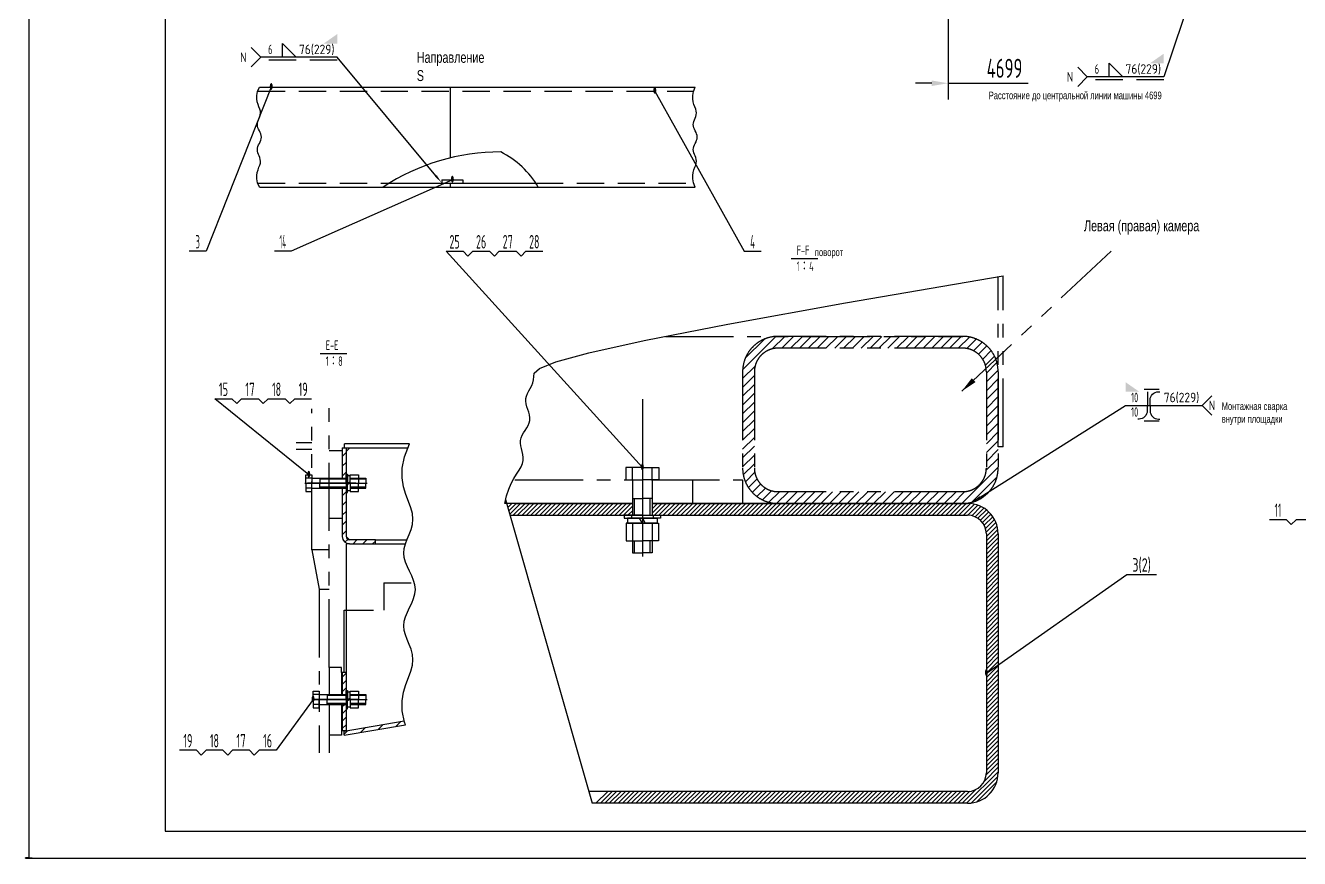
# Model space of a CAD drawing. Header units: millimetres. Extents: x -30 to 21000, y -299 to 14850.
# Drawn here: x -30 to 11638, y -2 to 7626 of the extents above; entities that cross this region are included whole.
import ezdxf
from ezdxf.enums import TextEntityAlignment as Align

# ---------------------------------------------------------------- set-up
doc = ezdxf.new("R2010")
doc.units = ezdxf.units.MM
doc.header["$LTSCALE"] = 500
for name, pattern in [('F', [0.75, 0.5, -0.25]), ('G', [2, 1.25, -0.25, 0.25, -0.25]), ('K', [2.5, 1.25, -0.25, 0.25, -0.25, 0.25, -0.25])]:
    doc.linetypes.add(name, pattern=pattern)
for name, color, linetype in [('01', 7, 'Continuous'), ('02', 1, 'Continuous'), ('04', 2, 'F'), ('05', 4, 'G'), ('07', 6, 'K'), ('08', 1, 'Continuous'), ('10', 1, 'Continuous'), ('11', 3, 'Continuous'), ('13', 3, 'Continuous')]:
    doc.layers.add(name, color=color, linetype=linetype)
doc.styles.get("Standard").update_dxf_attribs({"font": 'isocp', "width": 0.707, "bigfont": 'intecad.shx'})
doc.dimstyles.new('INTE', dxfattribs={"dimscale": 50, "dimtxt": 3.5, "dimasz": 3, "dimexe": 3, "dimexo": 0, "dimgap": 1, "dimtad": 1, "dimdec": 3, "dimdsep": 46, "dimtxsty": 'Standard', "dimcen": 0, "dimclrd": 1, "dimclre": 1, "dimclrt": 3, "dimaunit": 1, "dimadec": 0, "dimazin": 0, "dimtfac": 1, "dimtmove": 0, "dimatfit": 0, "dimfxl": 1, "dimarcsym": 0})
doc.dimstyles.new('inte_lin_lin4', dxfattribs={"dimscale": 50, "dimtxt": 3.5, "dimasz": 3, "dimexe": 3, "dimexo": 0, "dimgap": 1, "dimtad": 1, "dimtih": 1, "dimdec": 3, "dimdsep": 46, "dimtxsty": 'Standard', "dimblk2": 'inte_dim_blk', "dimsah": 1, "dimcen": 0, "dimse2": 1, "dimclrd": 1, "dimclre": 1, "dimclrt": 3, "dimaunit": 1, "dimadec": 0, "dimazin": 0, "dimtfac": 1, "dimtmove": 0, "dimatfit": 3, "dimfxl": 1, "dimarcsym": 0})

# ---------------------------------------------------------------- blocks, each defined once
blk = doc.blocks.new('inte_dim_blk')
at = {"layer": '08', "color": 1}
blk.add_line((0, 0), (-3, 0), dxfattribs=at)
blk = doc.blocks.new('*D12')
at = {"layer": '08', "color": 1, "lineweight": -2}
for p, q in [((8420, 8224), (8420, 6947)), ((8270, 7097), (8120, 7097)), ((8570, 7097), (9151, 7097))]:
    blk.add_line(p, q, dxfattribs=at)
at = {"layer": '08', "color": 1}
blk.add_solid([(8270, 7122), (8270, 7072), (8420, 7097)], dxfattribs=at)
at = {"layer": 'Defpoints', "color": 0}
for p in [(8420, 8224), (8420, 7097), (8420, 6123)]:
    blk.add_point(p, dxfattribs=at)
at = {"layer": '08', "color": 1, "lineweight": -2, "xscale": 150, "yscale": 150, "zscale": 150, "rotation": 180}
blk.add_blockref('inte_dim_blk', (8420, 7097), dxfattribs=at)
at = {"layer": '08', "color": 3, "insert": (8936, 7234), "char_height": 175, "attachment_point": 5}
blk.add_mtext('4699', dxfattribs=at)
blk = doc.blocks.new('*U16')
at = {"layer": '01'}
for p, q in [((-22.8, 7.5), (-22.8, 0)), ((0, 7.5), (-22.8, 7.5)), ((-22.8, 0), (0, 0)), ((0, 0), (-4.3, 7.5)), ((0, 7.5), (4.3, 0)), ((0, 7.5), (22.8, 7.5)), ((22.8, 0), (0, 0)), ((22.8, 7.5), (22.8, 0))]:
    blk.add_line(p, q, dxfattribs=at)
at = {"layer": '05'}
blk.add_line((0, 9.6), (0, -2.1), dxfattribs=at)
blk = doc.blocks.new('*U17')
at = {"layer": '10'}
h = blk.add_hatch(dxfattribs=at)
h.set_pattern_fill('U', color=256, angle=45, style=0, pattern_type=0)
h.set_pattern_definition([(45, (0, 0), (-0.707107, 0.707107), [])])
h.paths.add_polyline_path([(-30, 0), (-11, 0), (-11, 4), (-30, 4)])
h.paths.add_polyline_path([(30, 4), (11, 4), (11, 0), (30, 0)])
at = {"layer": '01'}
for p, q in [((-30, 4), (-30, 0)), ((0, 4), (-30, 4)), ((-30, 0), (0, 0)), ((-11, 4), (-11, 0)), ((0, 4), (30, 4)), ((30, 0), (0, 0)), ((11, 4), (11, 0)), ((30, 4), (30, 0))]:
    blk.add_line(p, q, dxfattribs=at)
at = {"layer": '05'}
blk.add_line((0, 6), (0, -2), dxfattribs=at)
blk = doc.blocks.new('*U50')
at = {"layer": '01'}
for points in [[(25, 292), (25, 5)], [(25, 5), (415, 5)]]:
    blk.add_lwpolyline(points, dxfattribs=at)
at = {"layer": '02'}
for points in [[(0, 297), (0, 0)], [(0, 0), (420, 0)]]:
    blk.add_lwpolyline(points, dxfattribs=at)

msp = doc.modelspace()

# ---------------------------------------------------------------- hatches: boundary and pattern name
at = {"layer": '02', "linetype": 'Continuous'}
h = msp.add_hatch(dxfattribs=at)
h.set_pattern_fill('ANSI31', color=1, scale=18, style=0)
h.set_pattern_definition([(45, (-267102.063, 42970.26), (-40.411153, 40.411153), [])])
h.paths.add_polyline_path([(6861.4517, 4779.3434, 0.4142135624), (6537.4517, 4455.3434), (6537.4517, 3573.3434, 0.4142135624), (6861.4517, 3249.3434), (8553.4517, 3249.3434, 0.4142135624), (8877.4517, 3573.3434), (8877.4517, 4455.3434, 0.4142135624), (8553.4517, 4779.3434)])
h.paths.add_polyline_path([(8553.4517, 4671.3434, -0.4142135624), (8769.4517, 4455.3434), (8769.4517, 3573.3434, -0.4142135624), (8553.4517, 3357.3434), (6861.4517, 3357.3434, -0.4142135624), (6645.4517, 3573.3434), (6645.4517, 4455.3434, -0.4142135624), (6861.4517, 4671.3434)], flags=16)
h = msp.add_hatch(dxfattribs=at)
h.set_pattern_fill('ANSI31', color=1, scale=20, style=0)
h.paths.add_polyline_path([(2871.4489, 3479.6108), (2907.4489, 3479.6108), (2907.4489, 3518.6108), (2907.4489, 3758.8528), (2871.4489, 3758.8528)])
h.paths.add_polyline_path([(2907.4489, 3389.6108), (2871.4489, 3389.6108), (2871.4489, 2945.8528, 0.4142135624), (2937.4489, 2879.8528), (3174.4489, 2879.8528), (3174.4489, 2915.8528), (2937.4489, 2915.8528, -0.4142135624), (2907.4489, 2945.8528)])
h = msp.add_hatch(dxfattribs=at)
h.set_pattern_fill('ANSI31', color=1, scale=9, style=0)
h.set_pattern_definition([(45, (-267102.063, 42970.258), (-20.2055763, 20.2055763), [])])
h.paths.add_polyline_path([(5529.4517, 3141.3434), (5529.4517, 3249.3434), (4377.0599, 3249.3434), (4407.8818, 3141.3434)])
h = msp.add_hatch(dxfattribs=at)
h.set_pattern_fill('ANSI31', color=1, scale=15, style=0)
h.paths.add_polyline_path([(2907.4489, 1701.3456), (2871.4489, 1701.3456), (2871.4489, 1498.7605), (2907.4489, 1498.7605), (2907.4489, 1537.7605)])
h.paths.add_polyline_path([(2871.4489, 1168.7024), (2907.4489, 1168.7024), (2907.4489, 1408.7605), (2871.4489, 1408.7605)])
h = msp.add_hatch(dxfattribs=at)
h.set_pattern_fill('ANSI31', color=1, scale=30, style=0)
h.paths.add_polyline_path([(2889.4489, 1165.6892), (2889.4489, 1129.1883), (3450.8961, 1223.1737), (3441.7434, 1246.6029), (3439.4575, 1257.7598)])

# ---------------------------------------------------------------- linework, layer by layer
for p, q in [((2889.4489, 1701.3456), (2889.4489, 2272.1883)), ((2889.4489, 1129.1883), (3450.8961, 1223.1737)), ((2889.4489, 1129.1883), (2889.4489, 1165.6892))]:
    msp.add_line(p, q)
at = {"layer": '01', "color": 7, "linetype": 'Continuous'}
for p, q in [((2111.9151, 7061.4796), (6104.057, 7061.4796)), ((3859.097, 7061.4796), (3859.097, 6413.0657)), ((3784.097, 6212.4796), (3974.597, 6212.4796)), ((3784.097, 6212.4796), (3784.097, 6182.4796)), ((3974.597, 6212.4796), (3974.597, 6182.4796)), ((2111.9151, 6146.4796), (6104.057, 6146.4796)), ((3302.2105, 6182.4796), (4643.3256, 6182.4796)), ((3859.097, 6182.4796), (3859.097, 6146.4796)), ((2871.4489, 3758.8528), (2871.4489, 3479.6108)), ((2892.4489, 3758.8528), (2892.4489, 3794.8528)), ((2907.4489, 3758.8528), (2907.4489, 2945.8528)), ((2871.4489, 3389.6108), (2871.4489, 2945.8528)), ((5529.4517, 3249.3434), (4359.2546, 3249.3434)), ((3174.4489, 2915.8528), (2937.4489, 2915.8528)), ((2937.4489, 2879.8528), (3174.4489, 2879.8528)), ((3174.4489, 2879.8528), (3174.4489, 2915.8528)), ((2889.4489, 2272.1883), (2907.4489, 2272.1883)), ((2907.4489, 1701.3456), (2863.9489, 1701.3456)), ((2863.9489, 1701.3456), (2863.9489, 1498.7605)), ((2871.4489, 1701.3456), (2871.4489, 1498.7605)), ((2863.9489, 1453.7605), (2863.9489, 1453.7124)), ((2863.9489, 1408.7605), (2863.9489, 1168.7024)), ((2871.4489, 1453.7605), (2871.4489, 1453.7107)), ((2871.4489, 1408.7605), (2871.4489, 1168.7024)), ((2889.4489, 1165.6892), (3439.4575, 1257.7598))]:
    msp.add_line(p, q, dxfattribs=at)
at = {"layer": '01'}
for p, q in [((10352.1645, 4292.339), (10214.6645, 4292.339)), ((10244.6645, 4272.339), (10244.6645, 4147.339)), ((10352.1645, 4002.339), (10214.6645, 4002.339)), ((2871.4489, 3758.8528), (3473.5481, 3758.8528)), ((3487.6116, 3794.8528), (2892.4489, 3794.8528)), ((2907.4489, 3725.6447), (2939.019, 3758.8528)), ((2536.3489, 3510.8858), (2592.4489, 3510.8858)), ((2536.3489, 3434.6108), (2536.3489, 3510.8858)), ((2592.4489, 3510.8858), (2592.4489, 3434.6108)), ((2907.4489, 3518.6108), (2919.4489, 3518.6108)), ((2907.4489, 3434.6108), (2907.4489, 3518.6108)), ((2919.4489, 3518.6108), (2919.4489, 3434.6108)), ((2941.9489, 3434.6108), (2941.9489, 3510.8858)), ((2941.9489, 3510.8858), (3018.7489, 3510.8858)), ((3018.7489, 3510.8858), (3018.7489, 3434.6108)), ((5468.5667, 3577.8434), (5468.5667, 3465.3434)), ((5619.4517, 3577.8434), (5468.5667, 3577.8434)), ((5529.4517, 3465.3434), (5529.4517, 3577.8434)), ((5619.4517, 3577.8434), (5770.3367, 3577.8434)), ((5709.4517, 3465.3434), (5709.4517, 3577.8434)), ((5770.3367, 3577.8434), (5770.3367, 3465.3434)), ((2592.4489, 3479.6108), (2536.3489, 3479.6108)), ((2536.3489, 3434.6108), (2536.3489, 3358.3358)), ((2592.4489, 3389.6108), (2536.3489, 3389.6108)), ((2592.4489, 3479.6108), (2907.4489, 3479.6108)), ((2592.4489, 3358.3358), (2592.4489, 3434.6108)), ((2592.4489, 3389.6108), (2907.4489, 3389.6108)), ((2664.4489, 3479.6108), (2664.4489, 3434.6108)), ((2664.4489, 3389.6108), (2664.4489, 3434.6108)), ((2907.4489, 3484.1108), (2919.4489, 3484.1108)), ((2907.4489, 3434.6108), (2907.4489, 3350.6108)), ((2907.4489, 3385.1108), (2919.4489, 3385.1108)), ((2919.4489, 3350.6108), (2919.4489, 3434.6108)), ((2941.9489, 3479.6108), (3018.7489, 3479.6108)), ((2941.9489, 3434.6108), (2941.9489, 3358.3358)), ((2941.9489, 3389.6108), (3018.7489, 3389.6108)), ((2941.9489, 3389.6108), (3087.9124, 3389.6108)), ((3018.7489, 3479.6108), (3087.9124, 3479.6108)), ((3018.7489, 3358.3358), (3018.7489, 3434.6108)), ((3087.9124, 3479.6108), (3087.9124, 3434.6108)), ((3087.9124, 3389.6108), (3087.9124, 3434.6108)), ((5468.5667, 3465.3434), (5619.4517, 3465.3434)), ((5529.4517, 3465.3434), (5529.4517, 3141.3434)), ((5770.3367, 3465.3434), (5619.4517, 3465.3434)), ((5709.4517, 3465.3434), (5709.4517, 3141.3434)), ((2536.3489, 3358.3358), (2592.4489, 3358.3358)), ((2907.4489, 3350.6108), (2919.4489, 3350.6108)), ((2941.9489, 3358.3358), (3018.7489, 3358.3358)), ((5529.4517, 3294.3434), (5619.4517, 3294.3434)), ((5709.4517, 3294.3434), (5619.4517, 3294.3434)), ((8598.4517, 3249.3434), (5709.4517, 3249.3434)), ((5709.4517, 3249.3434), (8598.4517, 3249.3434)), ((4407.8818, 3141.3434), (8598.4517, 3141.3434)), ((5452.9517, 3141.3434), (5452.9517, 3114.3434)), ((5619.4517, 3141.3434), (5452.9517, 3141.3434)), ((5452.9517, 3114.3434), (5619.4517, 3114.3434)), ((5619.4517, 3069.3434), (5471.1767, 3069.3434)), ((5471.1767, 3069.3434), (5471.1767, 2907.3434)), ((5483.5517, 3114.3434), (5483.5517, 3069.3434)), ((5619.4517, 3114.3434), (5483.5517, 3114.3434)), ((5483.5517, 3069.3434), (5619.4517, 3069.3434)), ((5520.4517, 3141.3434), (5520.4517, 3114.3434)), ((5529.4517, 3069.3434), (5529.4517, 2796.5222)), ((5529.4517, 3069.3434), (5529.4517, 2907.3434)), ((5619.4517, 3069.3434), (5593.4709, 3114.3434)), ((5619.4517, 3141.3434), (5785.9517, 3141.3434)), ((5785.9517, 3114.3434), (5619.4517, 3114.3434)), ((5619.4517, 3114.3434), (5645.4324, 3069.3434)), ((5619.4517, 3114.3434), (5755.3517, 3114.3434)), ((5755.3517, 3069.3434), (5619.4517, 3069.3434)), ((5619.4517, 3069.3434), (5767.7267, 3069.3434)), ((5709.4517, 3069.3434), (5709.4517, 2796.5222)), ((5709.4517, 3069.3434), (5709.4517, 2907.3434)), ((5718.4517, 3141.3434), (5718.4517, 3114.3434)), ((5755.3517, 3114.3434), (5755.3517, 3069.3434)), ((5767.7267, 3069.3434), (5767.7267, 2907.3434)), ((5785.9517, 3141.3434), (5785.9517, 3114.3434)), ((2937.4489, 2915.8528), (2907.4489, 2945.8528)), ((8769.4517, 2970.3434), (8769.4517, 783.3434)), ((8877.4517, 2970.3434), (8877.4517, 783.3434)), ((2907.4489, 2879.8528), (2907.4489, 1168.7024)), ((2937.4489, 2879.8528), (2907.4489, 2879.8528)), ((3174.4489, 2915.8528), (3464.4463, 2915.8528)), ((3174.4489, 2879.8528), (3450.877, 2879.8528)), ((5471.1767, 2907.3434), (5619.4517, 2907.3434)), ((5767.7267, 2907.3434), (5619.4517, 2907.3434)), ((5529.4517, 2796.5222), (5619.4517, 2796.5222)), ((5709.4517, 2796.5222), (5619.4517, 2796.5222)), ((2603.8489, 1453.7605), (2603.8489, 1530.0355)), ((2603.8489, 1530.0355), (2659.9489, 1530.0355)), ((2659.9489, 1530.0355), (2659.9489, 1453.7605)), ((2907.4489, 1537.7605), (2919.4489, 1537.7605)), ((2907.4489, 1453.7605), (2907.4489, 1537.7605)), ((2919.4489, 1537.7605), (2919.4489, 1453.7605)), ((2941.9489, 1530.0355), (3018.7489, 1530.0355)), ((2941.9489, 1453.7605), (2941.9489, 1530.0355)), ((3018.7489, 1530.0355), (3018.7489, 1453.7605)), ((2659.9489, 1498.7605), (2603.8489, 1498.7605)), ((2603.8489, 1453.7605), (2603.8489, 1377.4855)), ((2659.9489, 1408.7605), (2603.8489, 1408.7605)), ((2659.9489, 1498.7605), (2907.4489, 1498.7605)), ((2659.9489, 1377.4855), (2659.9489, 1453.7605)), ((2659.9489, 1408.7605), (2907.4489, 1408.7605)), ((2731.9489, 1498.7605), (2731.9489, 1453.7605)), ((2731.9489, 1408.7605), (2731.9489, 1453.7605)), ((2907.4489, 1503.2605), (2919.4489, 1503.2605)), ((2907.4489, 1453.7605), (2907.4489, 1369.7605)), ((2907.4489, 1404.2605), (2919.4489, 1404.2605)), ((2919.4489, 1369.7605), (2919.4489, 1453.7605)), ((2941.9489, 1498.7605), (3018.7489, 1498.7605)), ((2941.9489, 1453.7605), (2941.9489, 1377.4855)), ((2941.9489, 1408.7605), (3087.9124, 1408.7605)), ((2941.9489, 1408.7605), (3018.7489, 1408.7605)), ((3018.7489, 1498.7605), (3087.9124, 1498.7605)), ((3018.7489, 1377.4855), (3018.7489, 1453.7605)), ((3087.9124, 1498.7605), (3087.9124, 1453.7605)), ((3087.9124, 1408.7605), (3087.9124, 1453.7605)), ((2603.8489, 1377.4855), (2659.9489, 1377.4855)), ((2907.4489, 1369.7605), (2919.4489, 1369.7605)), ((2941.9489, 1377.4855), (3018.7489, 1377.4855)), ((2907.4489, 1168.7024), (2863.9489, 1168.7024)), ((8598.4517, 612.3434), (5129.6297, 612.3434)), ((8766.6934, 560.7772), (8821.0179, 615.1017)), ((8598.4517, 504.3434), (5160.4517, 504.3434))]:
    msp.add_line(p, q, dxfattribs=at)
for points in [[(2324.6559, 7459.7714), (2449.6559, 7334.7714), (2324.6559, 7334.7714)], [(9894.268, 7280.4755), (10019.268, 7155.4755), (9894.268, 7155.4755)]]:
    msp.add_lwpolyline(points, close=True, dxfattribs=at)
for points in [[(10269.6645, 4147.339), (10269.6645, 4197.339, -0.4142135624), (10344.6645, 4272.339), (10357.1645, 4272.339)], [(10242.8971, 4147.339), (10242.8971, 4097.339, -0.4142135624), (10167.8971, 4022.339), (10155.3971, 4022.339)], [(10269.6645, 4147.339), (10269.6645, 4097.339, 0.4142135624), (10344.6645, 4022.339), (10357.1645, 4022.339)]]:
    msp.add_lwpolyline(points, format="xyb", dxfattribs=at)
for centre, radius, start, end in [((8598.4517, 2970.3434), 279, 0, 90), ((8598.4517, 2970.3434), 171, 0, 90), ((8598.4517, 783.3434), 171, 270, 0), ((8598.4517, 783.3434), 279, 270, 0)]:
    msp.add_arc(centre, radius, start, end, dxfattribs=at)
at = {"layer": '01', "color": 7, "linetype": 'Continuous'}
for radius in [66, 30]:
    msp.add_arc((2937.4489, 2945.8528), radius, 180, 270, dxfattribs=at)
at = {"layer": '01'}
for points in [[(2824.6559, 7547.2714), (2699.6559, 7459.7714), (2824.6559, 7334.7714), (2824.6559, 7459.7714)], [(10394.268, 7367.9755), (10269.268, 7280.4755), (10394.268, 7155.4755), (10394.268, 7280.4755)], [(10044.6645, 4359.839), (10169.6645, 4272.339), (10044.6645, 4147.339), (10044.6645, 4272.339)]]:
    msp.add_solid(points, dxfattribs=at)
at = {"layer": '02'}
for p, q in [((2220.565, 7061.4796), (1625.0035, 5558.7848)), ((5733.1975, 7025.4796), (6551.2318, 5558.7848)), ((3879.347, 6212.4796), (2404.2883, 5558.7848)), ((1625.0035, 5558.7848), (1470.0035, 5558.7848)), ((2404.2883, 5558.7848), (2249.2883, 5558.7848)), ((5619.4517, 3577.8434), (3822.1244, 5558.7848)), ((3822.1244, 5558.7848), (3977.1244, 5558.7848)), ((3977.1244, 5558.7848), (4021.3185, 5514.5906)), ((4021.3185, 5514.5906), (4065.5127, 5558.7848)), ((4065.5127, 5558.7848), (4220.5127, 5558.7848)), ((4220.5127, 5558.7848), (4264.7069, 5514.5906)), ((4264.7069, 5514.5906), (4308.9011, 5558.7848)), ((4308.9011, 5558.7848), (4463.9011, 5558.7848)), ((4463.9011, 5558.7848), (4508.0952, 5514.5906)), ((4508.0952, 5514.5906), (4552.2894, 5558.7848)), ((4552.2894, 5558.7848), (4707.2894, 5558.7848)), ((6551.2318, 5558.7848), (6706.2318, 5558.7848)), ((6983.242, 5490.9359), (7227.1804, 5490.9359)), ((2670.0828, 4622.2505), (2914.0213, 4622.2505)), ((2564.3989, 3510.8858), (1705.223, 4208.0046)), ((1705.223, 4208.0046), (1860.223, 4208.0046)), ((1860.223, 4208.0046), (1904.4172, 4163.8104)), ((1904.4172, 4163.8104), (1948.6114, 4208.0046)), ((1948.6114, 4208.0046), (2103.6114, 4208.0046)), ((2103.6114, 4208.0046), (2147.8056, 4163.8104)), ((2147.8056, 4163.8104), (2191.9997, 4208.0046)), ((2191.9997, 4208.0046), (2346.9997, 4208.0046)), ((2346.9997, 4208.0046), (2391.1939, 4163.8104)), ((2391.1939, 4163.8104), (2435.3881, 4208.0046)), ((2435.3881, 4208.0046), (2590.3881, 4208.0046)), ((2907.4489, 3470.6108), (2664.4489, 3470.6108)), ((2907.4489, 3398.6108), (2664.4489, 3398.6108)), ((3087.9124, 3470.6108), (2941.9489, 3470.6108)), ((3087.9124, 3398.6108), (2941.9489, 3398.6108)), ((4366.9603, 3284.7321), (5160.4517, 504.3434)), ((5547.4517, 3141.3434), (5547.4517, 3294.3434)), ((5691.4517, 3141.3434), (5691.4517, 3294.3434)), ((11517.3313, 3100.6953), (11362.3313, 3100.6953)), ((11561.5255, 3056.5012), (11517.3313, 3100.6953)), ((11605.7197, 3100.6953), (11561.5255, 3056.5012)), ((11760.7197, 3100.6953), (11605.7197, 3100.6953)), ((5547.4517, 2796.5222), (5547.4517, 2907.3434)), ((5691.4517, 2796.5222), (5691.4517, 2907.3434)), ((8769.4517, 1695.0477), (10057.1161, 2599.8176)), ((10057.1161, 2599.8176), (10326.2589, 2599.8176)), ((2603.8489, 1453.7605), (2264.9736, 989.5622)), ((2907.4489, 1489.7605), (2731.9489, 1489.7605)), ((2907.4489, 1417.7605), (2731.9489, 1417.7605)), ((3087.9124, 1489.7605), (2941.9489, 1489.7605)), ((3087.9124, 1417.7605), (2941.9489, 1417.7605)), ((1534.8086, 989.5622), (1379.8086, 989.5622)), ((1579.0028, 945.3681), (1534.8086, 989.5622)), ((1623.1969, 989.5622), (1579.0028, 945.3681)), ((1778.1969, 989.5622), (1623.1969, 989.5622)), ((1822.3911, 945.3681), (1778.1969, 989.5622)), ((1866.5853, 989.5622), (1822.3911, 945.3681)), ((2021.5853, 989.5622), (1866.5853, 989.5622)), ((2065.7795, 945.3681), (2021.5853, 989.5622)), ((2109.9736, 989.5622), (2065.7795, 945.3681)), ((2264.9736, 989.5622), (2109.9736, 989.5622))]:
    msp.add_line(p, q, dxfattribs=at)
at = {"layer": '02', "color": 1, "linetype": 'Continuous'}
for p, q in [((4459.4498, 3249.3434), (5529.4517, 3249.3434)), ((5709.4517, 3161.0968), (5797.6982, 3249.3434)), ((5709.4517, 3201.508), (5757.2871, 3249.3434)), ((5709.4517, 3241.9191), (5716.8759, 3249.3434)), ((5730.1094, 3141.3434), (5838.1094, 3249.3434)), ((5770.5205, 3141.3434), (5878.5205, 3249.3434)), ((5810.9317, 3141.3434), (5918.9317, 3249.3434)), ((5851.3428, 3141.3434), (5959.3428, 3249.3434)), ((5891.754, 3141.3434), (5999.754, 3249.3434)), ((5932.1652, 3141.3434), (6040.1652, 3249.3434)), ((5972.5763, 3141.3434), (6080.5763, 3249.3434)), ((6012.9875, 3141.3434), (6120.9875, 3249.3434)), ((6053.3986, 3141.3434), (6161.3986, 3249.3434)), ((6093.8098, 3141.3434), (6201.8098, 3249.3434)), ((6134.2209, 3141.3434), (6242.2209, 3249.3434)), ((6174.6321, 3141.3434), (6282.6321, 3249.3434)), ((6215.0432, 3141.3434), (6323.0432, 3249.3434)), ((6255.4544, 3141.3434), (6363.4544, 3249.3434)), ((6295.8655, 3141.3434), (6403.8655, 3249.3434)), ((6336.2767, 3141.3434), (6444.2767, 3249.3434)), ((6376.6878, 3141.3434), (6484.6878, 3249.3434)), ((6417.099, 3141.3434), (6525.099, 3249.3434)), ((6457.5101, 3141.3434), (6565.5101, 3249.3434)), ((6497.9213, 3141.3434), (6605.9213, 3249.3434)), ((6538.3324, 3141.3434), (6646.3324, 3249.3434)), ((6578.7436, 3141.3434), (6686.7436, 3249.3434)), ((6619.1547, 3141.3434), (6727.1547, 3249.3434)), ((6659.5659, 3141.3434), (6767.5659, 3249.3434)), ((6699.9771, 3141.3434), (6807.9771, 3249.3434)), ((6740.3882, 3141.3434), (6848.3882, 3249.3434)), ((6780.7994, 3141.3434), (6888.7994, 3249.3434)), ((6821.2105, 3141.3434), (6929.2105, 3249.3434)), ((6861.6217, 3141.3434), (6969.6217, 3249.3434)), ((6902.0328, 3141.3434), (7010.0328, 3249.3434)), ((6942.444, 3141.3434), (7050.444, 3249.3434)), ((6982.8551, 3141.3434), (7090.8551, 3249.3434)), ((7023.2663, 3141.3434), (7131.2663, 3249.3434)), ((7063.6774, 3141.3434), (7171.6774, 3249.3434)), ((7104.0886, 3141.3434), (7212.0886, 3249.3434)), ((7144.4997, 3141.3434), (7252.4997, 3249.3434)), ((7184.9109, 3141.3434), (7292.9109, 3249.3434)), ((7225.322, 3141.3434), (7333.322, 3249.3434)), ((7265.7332, 3141.3434), (7373.7332, 3249.3434)), ((7306.1443, 3141.3434), (7414.1443, 3249.3434)), ((7346.5555, 3141.3434), (7454.5555, 3249.3434)), ((7386.9666, 3141.3434), (7494.9666, 3249.3434)), ((7427.3778, 3141.3434), (7535.3778, 3249.3434)), ((7467.7889, 3141.3434), (7575.7889, 3249.3434)), ((7508.2001, 3141.3434), (7616.2001, 3249.3434)), ((7548.6113, 3141.3434), (7656.6113, 3249.3434)), ((7589.0224, 3141.3434), (7697.0224, 3249.3434)), ((7629.4336, 3141.3434), (7737.4336, 3249.3434)), ((7669.8447, 3141.3434), (7777.8447, 3249.3434)), ((7708.7304, 3141.3434), (7816.7304, 3249.3434)), ((7749.1416, 3141.3434), (7857.1416, 3249.3434)), ((7789.5527, 3141.3434), (7897.5527, 3249.3434)), ((7831.4893, 3141.3434), (7939.4893, 3249.3434)), ((7871.9005, 3141.3434), (7979.9005, 3249.3434)), ((7912.3116, 3141.3434), (8020.3116, 3249.3434)), ((7952.7228, 3141.3434), (8060.7228, 3249.3434)), ((7993.1339, 3141.3434), (8101.1339, 3249.3434)), ((8033.5451, 3141.3434), (8141.5451, 3249.3434)), ((8073.9562, 3141.3434), (8181.9562, 3249.3434)), ((8114.3674, 3141.3434), (8222.3674, 3249.3434)), ((8154.7785, 3141.3434), (8262.7785, 3249.3434)), ((8195.1897, 3141.3434), (8303.1897, 3249.3434)), ((8235.6008, 3141.3434), (8343.6008, 3249.3434)), ((8276.012, 3141.3434), (8384.012, 3249.3434)), ((8316.4232, 3141.3434), (8424.4232, 3249.3434)), ((8356.8343, 3141.3434), (8464.8343, 3249.3434)), ((8397.2455, 3141.3434), (8505.2455, 3249.3434)), ((8437.6566, 3141.3434), (8545.6566, 3249.3434)), ((8478.0678, 3141.3434), (8586.0678, 3249.3434)), ((8518.4789, 3141.3434), (8625.1943, 3248.0588)), ((8558.8901, 3141.3434), (8660.0135, 3242.4668)), ((8599.2991, 3141.3413), (8691.3728, 3233.415)), ((8635.6233, 3137.2543), (8719.8947, 3221.5257)), ((8666.1514, 3127.3712), (8745.948, 3207.1679)), ((8692.4089, 3113.2176), (8769.7539, 3190.5626)), ((8715.0392, 3095.4367), (8791.4357, 3171.8332)), ((8734.2626, 3074.249), (8811.0411, 3151.0275)), ((8749.9922, 3049.5675), (8828.5508, 3128.1261)), ((8761.7903, 3020.9544), (8843.8753, 3103.0394)), ((8768.6032, 2987.3562), (8856.8386, 3075.5916)), ((8769.4517, 2947.7934), (8867.1426, 3045.4844)), ((8769.4517, 2907.3823), (8874.2908, 3012.2214)), ((8769.4517, 2866.9711), (8877.4139, 2974.9334)), ((8769.4517, 2826.56), (8877.4517, 2934.56)), ((8769.4517, 2786.1488), (8877.4517, 2894.1488)), ((8769.4517, 2745.7377), (8877.4517, 2853.7377)), ((8769.4517, 2705.3265), (8877.4517, 2813.3265)), ((8769.4517, 2664.9154), (8877.4517, 2772.9154)), ((8769.4517, 2624.5042), (8877.4517, 2732.5042)), ((8769.4517, 2584.0931), (8877.4517, 2692.0931)), ((8769.4517, 2543.6819), (8877.4517, 2651.6819)), ((8769.4517, 2503.2708), (8877.4517, 2611.2708)), ((8769.4517, 2462.8596), (8877.4517, 2570.8596)), ((8769.4517, 2422.4485), (8877.4517, 2530.4485)), ((8769.4517, 2382.0373), (8877.4517, 2490.0373)), ((8769.4517, 2341.6262), (8877.4517, 2449.6262)), ((8769.4517, 2301.215), (8877.4517, 2409.215)), ((8769.4517, 2260.8038), (8877.4517, 2368.8038)), ((8769.4517, 2220.3927), (8877.4517, 2328.3927)), ((8769.4517, 2179.9815), (8877.4517, 2287.9815)), ((8769.4517, 2139.5704), (8877.4517, 2247.5704)), ((8769.4517, 2099.1592), (8877.4517, 2207.1592)), ((8769.4517, 2058.7481), (8877.4517, 2166.7481)), ((8769.4517, 2018.3369), (8877.4517, 2126.3369)), ((8769.4517, 1977.9258), (8877.4517, 2085.9258)), ((8769.4517, 1937.5146), (8877.4517, 2045.5146)), ((8769.4517, 1897.1035), (8877.4517, 2005.1035)), ((8769.4517, 1856.6923), (8877.4517, 1964.6923)), ((8769.4517, 1816.2812), (8877.4517, 1924.2812)), ((8769.4517, 1775.87), (8877.4517, 1883.87)), ((8769.4517, 1735.4589), (8877.4517, 1843.4589)), ((8769.4517, 1695.0477), (8877.4517, 1803.0477)), ((8769.4517, 1654.6366), (8877.4517, 1762.6366)), ((8769.4517, 1614.2254), (8877.4517, 1722.2254)), ((8769.4517, 1573.8143), (8877.4517, 1681.8143)), ((8769.4517, 1533.4031), (8877.4517, 1641.4031)), ((8769.4517, 1492.992), (8877.4517, 1600.992)), ((8769.4517, 1452.5808), (8877.4517, 1560.5808)), ((8769.4517, 1412.1696), (8877.4517, 1520.1696)), ((8769.4517, 1371.7585), (8877.4517, 1479.7585)), ((8769.4517, 1331.3473), (8877.4517, 1439.3473)), ((8769.4517, 1290.9362), (8877.4517, 1398.9362)), ((8769.4517, 1250.525), (8877.4517, 1358.525)), ((8769.4517, 1210.1139), (8877.4517, 1318.1139)), ((8769.4517, 1169.7027), (8877.4517, 1277.7027)), ((8769.4517, 1129.2916), (8877.4517, 1237.2916)), ((8769.4517, 1088.8804), (8877.4517, 1196.8804)), ((8769.4517, 1048.4693), (8877.4517, 1156.4693)), ((8769.4517, 1008.0581), (8877.4517, 1116.0581)), ((8769.4517, 967.647), (8877.4517, 1075.647)), ((8769.4517, 927.2358), (8877.4517, 1035.2358)), ((8769.4517, 886.8247), (8877.4517, 994.8247)), ((8769.4517, 846.4135), (8877.4517, 954.4135)), ((8751.6538, 707.3822), (8877.4517, 833.1801)), ((8768.4165, 764.556), (8877.4517, 873.5912)), ((8769.4517, 806.0024), (8877.4517, 914.0024)), ((8589.0261, 504.3434), (8877.4517, 792.7689)), ((8631.3882, 506.2943), (8875.5007, 750.4068)), ((5194.4893, 504.3434), (5302.4893, 612.3434)), ((5234.9005, 504.3434), (5342.9005, 612.3434)), ((5275.3116, 504.3434), (5383.3116, 612.3434)), ((5315.7228, 504.3434), (5423.7228, 612.3434)), ((5356.1339, 504.3434), (5464.1339, 612.3434)), ((5396.5451, 504.3434), (5504.5451, 612.3434)), ((5436.9562, 504.3434), (5544.9562, 612.3434)), ((5477.3674, 504.3434), (5585.3674, 612.3434)), ((5517.7785, 504.3434), (5625.7785, 612.3434)), ((5558.1897, 504.3434), (5666.1897, 612.3434)), ((5598.6008, 504.3434), (5706.6008, 612.3434)), ((5639.012, 504.3434), (5747.012, 612.3434)), ((5679.4232, 504.3434), (5787.4232, 612.3434)), ((5719.8343, 504.3434), (5827.8343, 612.3434)), ((5760.2455, 504.3434), (5868.2455, 612.3434)), ((5800.6566, 504.3434), (5908.6566, 612.3434)), ((5841.0678, 504.3434), (5949.0678, 612.3434)), ((5881.4789, 504.3434), (5989.4789, 612.3434)), ((5921.8901, 504.3434), (6029.8901, 612.3434)), ((5962.3012, 504.3434), (6070.3012, 612.3434)), ((6002.7124, 504.3434), (6110.7124, 612.3434)), ((6043.1235, 504.3434), (6151.1235, 612.3434)), ((6083.5347, 504.3434), (6191.5347, 612.3434)), ((6123.9458, 504.3434), (6231.9458, 612.3434)), ((6164.357, 504.3434), (6272.357, 612.3434)), ((6204.7681, 504.3434), (6312.7681, 612.3434)), ((6245.1793, 504.3434), (6353.1793, 612.3434)), ((6285.5904, 504.3434), (6393.5904, 612.3434)), ((6326.0016, 504.3434), (6434.0016, 612.3434)), ((6366.4127, 504.3434), (6474.4127, 612.3434)), ((6406.8239, 504.3434), (6514.8239, 612.3434)), ((6447.2351, 504.3434), (6555.2351, 612.3434)), ((6487.6462, 504.3434), (6595.6462, 612.3434)), ((6528.0574, 504.3434), (6636.0574, 612.3434)), ((6568.4685, 504.3434), (6676.4685, 612.3434)), ((6608.8797, 504.3434), (6716.8797, 612.3434)), ((6649.2908, 504.3434), (6757.2908, 612.3434)), ((6689.702, 504.3434), (6797.702, 612.3434)), ((6730.1131, 504.3434), (6838.1131, 612.3434)), ((6770.5243, 504.3434), (6878.5243, 612.3434)), ((6810.9354, 504.3434), (6918.9354, 612.3434)), ((6851.3466, 504.3434), (6959.3466, 612.3434)), ((6891.7577, 504.3434), (6999.7577, 612.3434)), ((6932.1689, 504.3434), (7040.1689, 612.3434)), ((6972.58, 504.3434), (7080.58, 612.3434)), ((7012.9912, 504.3434), (7120.9912, 612.3434)), ((7053.4023, 504.3434), (7161.4023, 612.3434)), ((7093.8135, 504.3434), (7201.8135, 612.3434)), ((7134.2246, 504.3434), (7242.2246, 612.3434)), ((7174.6358, 504.3434), (7282.6358, 612.3434)), ((7215.0469, 504.3434), (7323.0469, 612.3434)), ((7255.4581, 504.3434), (7363.4581, 612.3434)), ((7295.8693, 504.3434), (7403.8693, 612.3434)), ((7336.2804, 504.3434), (7444.2804, 612.3434)), ((7376.6916, 504.3434), (7484.6916, 612.3434)), ((7417.1027, 504.3434), (7525.1027, 612.3434)), ((7457.5139, 504.3434), (7565.5139, 612.3434)), ((7497.925, 504.3434), (7605.925, 612.3434)), ((7538.3362, 504.3434), (7646.3362, 612.3434)), ((7578.7473, 504.3434), (7686.7473, 612.3434)), ((7619.1585, 504.3434), (7727.1585, 612.3434)), ((7659.5696, 504.3434), (7767.5696, 612.3434)), ((7699.9808, 504.3434), (7807.9808, 612.3434)), ((7740.3919, 504.3434), (7848.3919, 612.3434)), ((7780.8031, 504.3434), (7888.8031, 612.3434)), ((7821.2142, 504.3434), (7929.2142, 612.3434)), ((7861.6254, 504.3434), (7969.6254, 612.3434)), ((7902.0365, 504.3434), (8010.0365, 612.3434)), ((7942.4477, 504.3434), (8050.4477, 612.3434)), ((7982.8588, 504.3434), (8090.8588, 612.3434)), ((8023.27, 504.3434), (8131.27, 612.3434)), ((8063.6812, 504.3434), (8171.6812, 612.3434)), ((8104.0923, 504.3434), (8212.0923, 612.3434)), ((8144.5035, 504.3434), (8252.5035, 612.3434)), ((8184.9146, 504.3434), (8292.9146, 612.3434)), ((8225.3258, 504.3434), (8333.3258, 612.3434)), ((8265.7369, 504.3434), (8373.7369, 612.3434)), ((8306.1481, 504.3434), (8414.1481, 612.3434)), ((8346.5592, 504.3434), (8454.5592, 612.3434)), ((8386.9704, 504.3434), (8494.9704, 612.3434)), ((8427.3815, 504.3434), (8535.3815, 612.3434)), ((8467.7927, 504.3434), (8575.7927, 612.3434)), ((8508.2038, 504.3434), (8617.239, 613.3786)), ((8548.615, 504.3434), (8674.4128, 630.1412)), ((8682.9526, 517.4476), (8864.3475, 698.8424))]:
    msp.add_line(p, q, dxfattribs=at)
at = {"layer": '02'}
for points in [[(10921.2157, 8717.0023), (10394.268, 7155.4755), (9694.268, 7155.4755)], [(2036.2675, 7423.1598), (2124.6559, 7334.7714), (2036.2675, 7246.3831)], [(3728.1085, 6249.722), (2824.6559, 7334.7714), (2124.6559, 7334.7714)], [(9605.8796, 7243.8638), (9694.268, 7155.4755), (9605.8796, 7067.0872)], [(2111.9151, 6146.4796), (2096.1707, 6186.7826), (2088.8972, 6222.2828), (2088.2717, 6253.5386), (2092.4714, 6281.1085), (2099.6734, 6305.5509), (2108.055, 6327.4244), (2115.7932, 6347.2874), (2121.0651, 6365.6983), (2122.5127, 6383.1413), (2120.6362, 6399.8023), (2116.4008, 6415.7932), (2110.7714, 6431.2257), (2104.7131, 6446.2113), (2099.1909, 6460.8619), (2095.1699, 6475.2891), (2093.6151, 6489.6046), (2095.1878, 6503.9015), (2099.3339, 6518.1983), (2105.1956, 6532.4952), (2111.9151, 6546.7921), (2118.6347, 6561.089), (2124.4964, 6575.3858), (2128.6425, 6589.6827), (2130.2151, 6603.9796), (2128.6425, 6618.2765), (2124.4964, 6632.5733), (2118.6347, 6646.8702), (2111.9151, 6661.1671), (2105.1956, 6675.464), (2099.3339, 6689.7608), (2095.1878, 6704.0577), (2093.6151, 6718.3546), (2095.1699, 6732.6701), (2099.1909, 6747.0973), (2104.7131, 6761.7478), (2110.7714, 6776.7335), (2116.4008, 6792.1659), (2120.6362, 6808.1568), (2122.5127, 6824.8179), (2121.0651, 6842.2608), (2115.7932, 6860.6718), (2108.055, 6880.5348), (2099.6734, 6902.4082), (2092.4714, 6926.8507), (2088.2717, 6954.4206), (2088.8972, 6985.6764), (2096.1707, 7021.1765), (2111.9151, 7061.4796)], [(6104.057, 6146.4796), (6088.3126, 6186.7826), (6081.039, 6222.2828), (6080.4135, 6253.5386), (6084.6132, 6281.1085), (6091.8153, 6305.5509), (6100.1968, 6327.4244), (6107.935, 6347.2874), (6113.207, 6365.6983), (6114.6545, 6383.1413), (6112.7781, 6399.8023), (6108.5426, 6415.7932), (6102.9132, 6431.2257), (6096.8549, 6446.2113), (6091.3328, 6460.8619), (6087.3118, 6475.2891), (6085.757, 6489.6046), (6087.3296, 6503.9015), (6091.4757, 6518.1983), (6097.3375, 6532.4952), (6104.057, 6546.7921), (6110.7765, 6561.089), (6116.6382, 6575.3858), (6120.7843, 6589.6827), (6122.357, 6603.9796), (6120.7843, 6618.2765), (6116.6382, 6632.5733), (6110.7765, 6646.8702), (6104.057, 6661.1671), (6097.3375, 6675.464), (6091.4757, 6689.7608), (6087.3296, 6704.0577), (6085.757, 6718.3546), (6087.3118, 6732.6701), (6091.3328, 6747.0973), (6096.8549, 6761.7478), (6102.9132, 6776.7335), (6108.5426, 6792.1659), (6112.7781, 6808.1568), (6114.6545, 6824.8179), (6113.207, 6842.2608), (6107.935, 6860.6718), (6100.1968, 6880.5348), (6091.8153, 6902.4082), (6084.6132, 6926.8507), (6080.4135, 6954.4206), (6081.039, 6985.6764), (6088.3126, 7021.1765), (6104.057, 7061.4796)], [(10833.0528, 4235.7273), (10744.6645, 4147.339), (10833.0528, 4058.9506)], [(8711.6189, 3307.1173), (10044.6645, 4147.339), (10744.6645, 4147.339)], [(3450.8961, 1223.1737), (3441.7434, 1246.6029), (3420.5535, 1350.0254), (3418.7312, 1441.0827), (3430.9662, 1521.4019), (3451.9479, 1592.61), (3476.3658, 1656.3339), (3498.9094, 1714.2006), (3514.2682, 1767.8371), (3518.4854, 1818.6535), (3513.0187, 1867.1921), (3500.6796, 1913.7783), (3484.2795, 1958.7375), (3466.6299, 2002.3952), (3450.5422, 2045.0766), (3438.8278, 2087.1072), (3434.2983, 2128.8125), (3438.8799, 2170.4635), (3450.9587, 2212.1145), (3468.0356, 2253.7655), (3487.6116, 2295.4165), (3507.1876, 2337.0675), (3524.2645, 2378.7185), (3536.3433, 2420.3695), (3540.9249, 2462.0205), (3536.3433, 2503.6715), (3524.2645, 2545.3225), (3507.1876, 2586.9736), (3487.6116, 2628.6246), (3468.0356, 2670.2756), (3450.9587, 2711.9266), (3438.8799, 2753.5776), (3434.2983, 2795.2286), (3438.8278, 2836.9338), (3450.5422, 2878.9645), (3466.6299, 2921.6459), (3484.2795, 2965.3035), (3500.6796, 3010.2628), (3513.0187, 3056.849), (3518.4854, 3105.3876), (3514.2682, 3156.204), (3498.9094, 3209.8405), (3476.3658, 3267.7072), (3451.9479, 3331.4311), (3430.9662, 3402.6391), (3418.7312, 3482.9583), (3420.5535, 3574.0157), (3441.7434, 3677.4381), (3487.6116, 3794.8528)]]:
    msp.add_lwpolyline(points, dxfattribs=at)
for points, format in [([(4665.494, 6146.4796, 0.1462957731), (4322.5544, 6468.5733, 0.1462957731), (3245.2842, 6146.4796)], "xyb"), ([(3784.097, 6182.4796, 0, 20, 0), (3728.1085, 6249.722, 20, 20, 0)], "xyseb"), ([(8637.596, 3260.4604, 0, 20, 0), (8711.6189, 3307.1173, 20, 20, 0)], "xyseb")]:
    msp.add_lwpolyline(points, format=format, dxfattribs=at)
at = {"layer": '02', "color": 1, "linetype": 'Continuous'}
msp.add_lwpolyline([(4359.2546, 3249.3434), (4374.6661, 3320.1207), (4394.9902, 3381.0457), (4418.4731, 3433.444), (4443.361, 3478.6414), (4467.9001, 3517.9638), (4490.3366, 3552.7369), (4508.9167, 3584.2865), (4521.8865, 3613.9384), (4528.0576, 3642.794), (4528.5024, 3671.057), (4524.8586, 3698.7066), (4518.7638, 3725.7221), (4511.8558, 3752.0828), (4505.7722, 3777.7678), (4502.1507, 3802.7566), (4502.629, 3827.0283), (4508.3329, 3850.5964), (4518.3398, 3873.6111), (4531.2155, 3896.257), (4545.5256, 3918.7184), (4559.8357, 3941.1798), (4572.7114, 3963.8256), (4582.7183, 3986.8404), (4588.4221, 4010.4085), (4588.8666, 4034.6529), (4585.0079, 4059.4506), (4578.2805, 4084.6173), (4570.1187, 4109.9684), (4561.9569, 4135.3195), (4555.2294, 4160.4861), (4551.3708, 4185.2839), (4551.8152, 4209.5283), (4557.4932, 4233.1313), (4567.3189, 4256.3909), (4579.7029, 4279.7012), (4593.0554, 4303.4565), (4605.7868, 4328.0511), (4616.3074, 4353.8793), (4623.0276, 4381.3353), (4624.3577, 4410.8134), (4627.8336, 4443.8173), (4677.493, 4486.2882), (4826.4994, 4545.2768), (5128.016, 4627.8335), (5635.2062, 4741.0092), (6401.2333, 4891.8543), (7479.2607, 5087.4195), (8922.4517, 5334.7555)], dxfattribs=at)
at = {"layer": '04'}
for p, q in [((2824.6559, 7308.5214), (2124.6559, 7308.5214)), ((10394.268, 7129.2255), (9694.268, 7129.2255))]:
    msp.add_line(p, q, dxfattribs=at)
at = {"layer": '04', "color": 2, "linetype": 'F'}
for p, q in [((2097.8517, 7025.4796), (6089.9935, 7025.4796)), ((2097.8517, 6182.4796), (3302.2105, 6182.4796)), ((4643.3256, 6182.4796), (6089.9935, 6182.4796)), ((3252.4489, 2521.1883), (3531.2634, 2521.1883)), ((3252.4489, 2521.1883), (3252.4489, 2272.1883)), ((2907.4489, 2272.1883), (3252.4489, 2272.1883))]:
    msp.add_line(p, q, dxfattribs=at)
at = {"layer": '05', "color": 4, "linetype": 'G'}
msp.add_line((5619.4517, 4204.9589), (5619.4517, 2809.9365), dxfattribs=at)
at = {"layer": '05'}
for p, q in [((5619.4517, 3605.4283), (5619.4517, 2764.5823)), ((2527.1539, 3434.6108), (3098.5591, 3434.6108)), ((2996.0535, 3434.6108), (2552.1121, 3434.6108)), ((2901.2925, 3434.6108), (2924.8837, 3434.6108)), ((2938.7938, 3434.6108), (3021.9039, 3434.6108)), ((5619.4517, 3159.8126), (5619.4517, 3098.039)), ((5619.4517, 3133.2135), (5619.4517, 3050.4823)), ((5619.4517, 3078.8085), (5619.4517, 2897.8782)), ((2594.6539, 1453.7605), (3098.5591, 1453.7605)), ((3024.9586, 1453.6759), (2602.9333, 1453.7717)), ((2996.0535, 1453.7605), (2619.6121, 1453.7605)), ((2901.2925, 1453.7605), (2924.8837, 1453.7605)), ((2938.7938, 1453.7605), (3021.9039, 1453.7605))]:
    msp.add_line(p, q, dxfattribs=at)
at = {"layer": '07', "color": 6, "linetype": 'K'}
for p, q in [((8877.4517, 3769.3053), (8877.4517, 5327.0434)), ((8922.4517, 3769.3053), (8922.4517, 5334.7555)), ((5829.8763, 4779.3434), (8553.4517, 4779.3434)), ((8553.4517, 4779.3434), (6861.4517, 4779.3434)), ((8553.4517, 4671.3434), (6861.4517, 4671.3434)), ((6537.4517, 4455.3434), (6537.4517, 3573.3434)), ((6645.4517, 4455.3434), (6645.4517, 3573.3434)), ((8769.4517, 4455.3434), (8769.4517, 3573.3434)), ((8877.4517, 4455.3434), (8877.4517, 3573.3434)), ((8877.4517, 4455.3434), (8877.4517, 3573.3434)), ((8922.4517, 3769.3053), (8877.4517, 3769.3053)), ((4452.0751, 3465.3434), (6537.4517, 3465.3434)), ((6078.4517, 3465.3434), (6078.4517, 3249.3434)), ((6537.4517, 3465.3434), (6537.4517, 3249.3434)), ((8553.4517, 3357.3434), (6861.4517, 3357.3434)), ((5709.4517, 3249.3434), (8553.4517, 3249.3434)), ((8553.4517, 3249.3434), (6861.4517, 3249.3434))]:
    msp.add_line(p, q, dxfattribs=at)
at = {"layer": '07'}
for p, q in [((2749.9489, 1747.7466), (2749.9489, 4213.5806)), ((2592.4489, 2824.7697), (2592.4489, 4116.8877)), ((2592.4489, 3803.6942), (2447.3997, 3803.6942)), ((2592.4489, 3743.9186), (2447.3997, 3743.9186)), ((2863.9489, 3730.2506), (2749.9489, 3730.2506)), ((2863.9489, 3111.6923), (2749.9489, 3111.6923)), ((2749.9489, 2824.7697), (2592.4489, 2824.7697)), ((2592.4489, 2824.7697), (2659.9489, 2465.1525)), ((2659.9489, 2465.1525), (2659.9489, 965.8093)), ((2659.9489, 2465.1525), (2749.9489, 2465.1525)), ((2863.9489, 1747.7466), (2749.9489, 1747.7466)), ((2749.9489, 1747.7466), (2749.9489, 1498.7605)), ((2863.9489, 1701.3456), (2863.9489, 1747.7466)), ((2749.9489, 1453.7605), (2749.9489, 1453.7383)), ((2749.9489, 1408.7605), (2749.9489, 965.8093)), ((2863.9489, 1168.7024), (2863.9489, 1129.1883)), ((2863.9489, 1129.1883), (2749.9489, 1129.1883))]:
    msp.add_line(p, q, dxfattribs=at)
at = {"layer": '07', "color": 6, "linetype": 'K'}
for centre, radius, start, end in [((6861.4517, 4455.3434), 324, 90, 180), ((6861.4517, 4455.3434), 216, 90, 180), ((8553.4517, 4455.3434), 324, 0, 90), ((8553.4517, 4455.3434), 216, 0, 90), ((6861.4517, 3573.3434), 324, 180, 270), ((6861.4517, 3573.3434), 216, 180, 270), ((8553.4517, 3573.3434), 216, 270, 0), ((8553.4517, 3573.3434), 324, 270, 0)]:
    msp.add_arc(centre, radius, start, end, dxfattribs=at)

# ---------------------------------------------------------------- block references
at = {"layer": '01', "xscale": 50, "yscale": 50, "zscale": 50}
msp.add_blockref('*U50', (0, 0), dxfattribs=at)
at = {"layer": '01'}
msp.add_blockref('*U17', (0, 0), dxfattribs=at)
at = {"layer": '07', "xscale": 3, "yscale": 3, "zscale": 3, "rotation": 270}
for p in [(2919.4489, 3434.6108), (2919.4489, 1453.7605)]:
    msp.add_blockref('*U16', p, dxfattribs=at)

# ---------------------------------------------------------------- texts
at = {"layer": '01', "attachment_point": 1}
for s, insert, char_height, width in [('{\\fArial|b0|i0|c204|p34;\\C3;Направление \\fArial|b0|i0|c0|p34;S}', (3553.7549, 7384.1158), 100, 6.216135), ('{\\C3;F-F \\P1：4}', (7032.2874, 5610.6672), 87.5, 1723.973), ('{\\C3;E-E\\P1：8}', (2719.1282, 4741.9818), 87.5, 1723.973)]:
    msp.add_mtext(s, dxfattribs=dict(at, insert=insert, char_height=char_height, width=width))
for s, insert, char_height in [('{\\fArial|b0|i0|c204|p34;\\C3;Расстояние до центральной линии машины 4699}', (8791.7189, 7020.9834), 70), ('{\\fArial|b0|i0|c204|p34;\\C3;Левая (правая) камера}', (9663.6073, 5842.0267), 100), ('{\\fArial|b0|i0|c204|p34;поворот}', (7199.404, 5584.3725), 70), ('{\\fArial|b0|i0|c204|p34;\\C3;Монтажная сварка\\fArial|b0|i0|c0|p34;\\P\\fArial|b0|i0|c204|p34;внутри площадки}', (10924.7818, 4174.7639), 70)]:
    msp.add_mtext(s, dxfattribs=dict(at, insert=insert, char_height=char_height))
at = {"layer": '02', "width": 0.605172}
for p, p2 in [((2205.565, 7036.4796), (2235.565, 7036.4796)), ((5718.1975, 7000.4796), (5748.1975, 7000.4796)), ((3864.347, 6187.4796), (3894.347, 6187.4796)), ((2549.3989, 3485.8858), (2579.3989, 3485.8858)), ((5604.4517, 3552.8434), (5634.4517, 3552.8434)), ((8754.4517, 1670.0477), (8784.4517, 1670.0477)), ((2588.8489, 1428.7605), (2618.8489, 1428.7605))]:
    msp.add_text('●', height=50, dxfattribs=at).set_placement(p, p2, align=Align.FIT)
at = {"layer": '11'}
for s, height, width, p, p2 in [('3', 123.7437, 0.527686, (1528.1942, 5583.7848), (1566.8128, 5583.7848)), ('14', 123.74369, 0.430348, (2296.1679, 5583.7848), (2357.4086, 5583.7848)), ('25', 123.74369, 0.581958, (3853.1244, 5583.7848), (3946.1244, 5583.7848)), ('26', 123.74369, 0.578293, (4096.5127, 5583.7848), (4189.5127, 5583.7848)), ('27', 123.74369, 0.601243, (4339.9011, 5583.7848), (4432.9011, 5583.7848)), ('28', 123.74369, 0.601243, (4583.2894, 5583.7848), (4676.2894, 5583.7848)), ('4', 123.7437, 0.543846, (6606.8601, 5583.7848), (6650.6035, 5583.7848)), ('15', 123.74369, 0.621906, (1740.7268, 4233.0046), (1824.7193, 4233.0046)), ('17', 123.74369, 0.673333, (1982.368, 4233.0046), (2069.8548, 4233.0046)), ('18', 123.74369, 0.63389, (2228.3188, 4233.0046), (2310.6807, 4233.0046)), ('19', 123.74369, 0.598587, (2471.3491, 4233.0046), (2554.4271, 4233.0046)), ('11', 123.74369, 0.582235, (11409.211, 3125.6953), (11470.4517, 3125.6953)), ('3(2)', 123.74369, 0.666899, (10107.1161, 2624.8176), (10276.2589, 2624.8176)), ('19', 123.74369, 0.598587, (1415.7696, 1014.5622), (1498.8476, 1014.5622)), ('18', 123.74369, 0.63389, (1659.516, 1014.5622), (1741.8779, 1014.5622)), ('17', 123.74369, 0.673333, (1900.3419, 1014.5622), (1987.8287, 1014.5622)), ('16', 123.74369, 0.605294, (2146.2927, 1014.5622), (2228.6546, 1014.5622))]:
    msp.add_text(s, height=height, dxfattribs=dict(at, width=width)).set_placement(p, p2, align=Align.FIT)
at = {"layer": '13'}
for s, width, p, p2 in [('N', 1.010989, (1937.1559, 7291.0214), (1994.6559, 7291.0214)), ('76(229)', 0.89434, (2474.6559, 7363.5214), (2799.6559, 7363.5214)), ('76(229)', 0.89434, (10044.268, 7184.2255), (10369.268, 7184.2255)), ('N', 1.010989, (9506.768, 7111.7255), (9564.268, 7111.7255)), ('76(229)', 0.89434, (10394.6645, 4176.089), (10719.6645, 4176.089)), ('N', 1.010989, (10807.1645, 4103.589), (10864.6645, 4103.589))]:
    msp.add_text(s, height=87.5, dxfattribs=dict(at, width=width)).set_placement(p, p2, align=Align.FIT)
at = {"layer": '13', "width": 0.707}
for s, p in [('6', (2192.1559, 7363.5214)), ('6', (9761.768, 7184.2255)), ('10', (10094.6645, 4176.089)), ('10', (10094.6645, 4042.7096))]:
    msp.add_text(s, height=87.5, dxfattribs=at).set_placement(p)

# ---------------------------------------------------------------- dimensions: what is measured, and where the dimension line sits
at = {"layer": '08'}
dim = msp.add_linear_dim(base=(8420.1931, 7096.945), p1=(8420.1931, 8223.5847), p2=(8420.1931, 6123.4435), text='4699', dimstyle='inte_lin_lin4', override={"dimpost": '%%c<>'}, dxfattribs=at)
dim.commit()
dim.dimension.update_dxf_attribs({"geometry": '*D12', "text_midpoint": (8935.6807, 7234.445)})

# ---------------------------------------------------------------- leaders
at = {"layer": '07'}
msp.add_leader([(8543.7709, 4276.1997), (9994.4422, 5635.1091)], dimstyle='INTE', dxfattribs=at)

doc.saveas('drawing.dxf')
